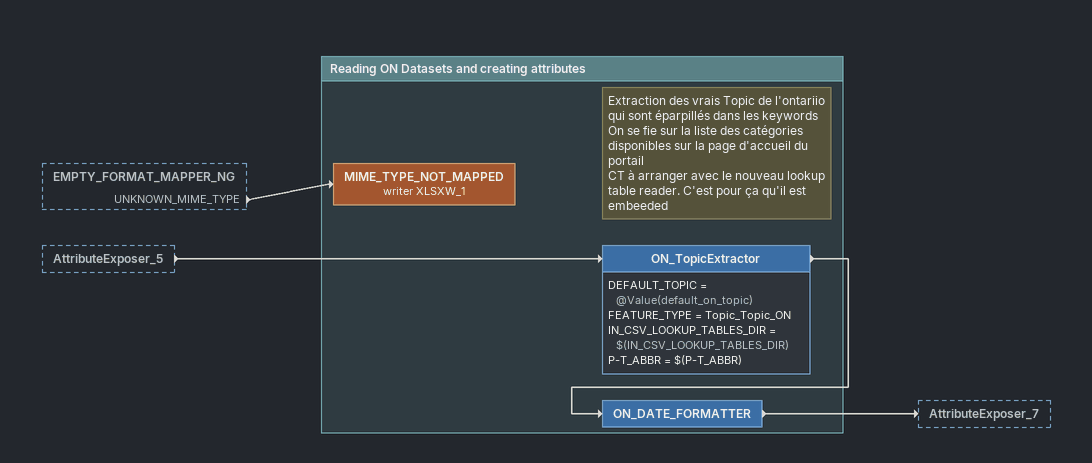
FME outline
EMPTY_FORMAT_MAPPER_NG [outside]
    UNKNOWN_MIME_TYPE -> MIME_TYPE_NOT_MAPPED (writer XLSXW_1)
AttributeExposer_5 [outside]
    -> ON_TopicExtractor

Bookmark: Reading ON Datasets and creating attributes
Note: Extraction des vrais Topic de l'ontariio qui sont éparpillés dans les keywords / On se fie sur la liste des catégories disponibles sur la page d'accueil du portail / CT à arranger avec le nouveau lookup table reader. C'est pour ça qu'il est embeeded
ON_TopicExtractor
    DEFAULT_TOPIC = @Value(default_on_topic)
    FEATURE_TYPE = Topic_Topic_ON
    IN_CSV_LOOKUP_TABLES_DIR = $(IN_CSV_LOOKUP_TABLES_DIR)
    P-T_ABBR = $(P-T_ABBR)
    -> ON_DATE_FORMATTER
ON_DATE_FORMATTER
    -> AttributeExposer_7
MIME_TYPE_NOT_MAPPED (writer XLSXW_1)
